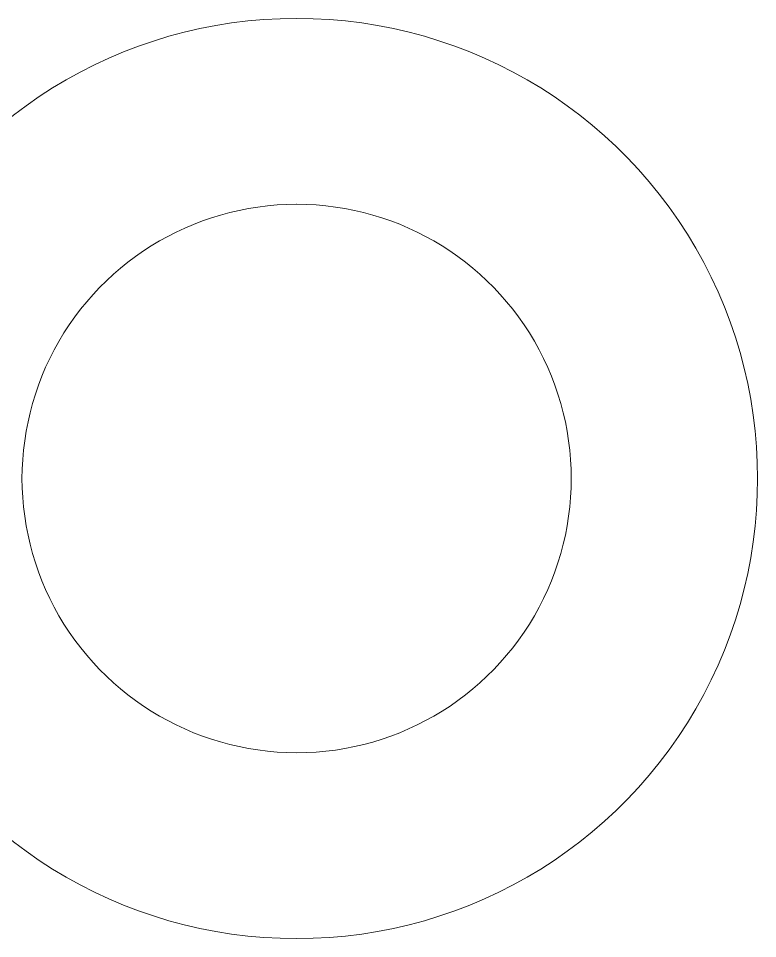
# Model space of a CAD drawing. Header units: centimetres. Extents: x -13.5 to 15.6, y -22.7 to 22.7.
# Drawn here: x -2.173 to -1.113, y -18.753 to -17.433 of the extents above; entities that cross this region are included whole.
import ezdxf

# ---------------------------------------------------------------- set-up
doc = ezdxf.new("R2010")
doc.units = ezdxf.units.CM
doc.header["$MEASUREMENT"] = 0
doc.layers.add('layer 1', color=7, linetype='Continuous')

msp = doc.modelspace()

# ---------------------------------------------------------------- linework, layer by layer
at = {"layer": 'layer 1', "color": 1, "lineweight": 9}
for points in [[(-1.20177, -18.42356), (-1.20177, -18.42356), (-1.19034, -18.40295), (-1.19034, -18.40295), (-1.19034, -18.40295), (-1.19034, -18.40295), (-1.17971, -18.38206), (-1.17971, -18.38206), (-1.17971, -18.38206), (-1.17971, -18.38206), (-1.16988, -18.3609), (-1.16988, -18.3609), (-1.16988, -18.3609), (-1.16988, -18.3609), (-1.16082, -18.33948), (-1.16082, -18.33948), (-1.16082, -18.33948), (-1.16082, -18.33948), (-1.15255, -18.31784), (-1.15255, -18.31784), (-1.15255, -18.31784), (-1.15255, -18.31784), (-1.14507, -18.29598), (-1.14507, -18.29598), (-1.14507, -18.29598), (-1.14507, -18.29598), (-1.13838, -18.27393), (-1.13838, -18.27393), (-1.13838, -18.27393), (-1.13838, -18.27393), (-1.13247, -18.25171), (-1.13247, -18.25171), (-1.13247, -18.25171), (-1.13247, -18.25171), (-1.12736, -18.22935), (-1.12736, -18.22935), (-1.12736, -18.22935), (-1.12736, -18.22935), (-1.12302, -18.20685), (-1.12302, -18.20685), (-1.12302, -18.20685), (-1.12302, -18.20685), (-1.11948, -18.18426), (-1.11948, -18.18426), (-1.11948, -18.18426), (-1.11948, -18.18426), (-1.11671, -18.16157), (-1.11671, -18.16157), (-1.11671, -18.16157), (-1.11671, -18.16157), (-1.11474, -18.13883), (-1.11474, -18.13883), (-1.11474, -18.13883), (-1.11474, -18.13883), (-1.11354, -18.11604), (-1.11354, -18.11604), (-1.11354, -18.11604), (-1.11354, -18.11604), (-1.11315, -18.09323), (-1.11315, -18.09323), (-1.11315, -18.09323), (-1.11315, -18.09323), (-1.11354, -18.07042), (-1.11354, -18.07042), (-1.11354, -18.07042), (-1.11354, -18.07042), (-1.11474, -18.04763), (-1.11474, -18.04763), (-1.11474, -18.04763), (-1.11474, -18.04763), (-1.11671, -18.02489), (-1.11671, -18.02489), (-1.11671, -18.02489), (-1.11671, -18.02489), (-1.11948, -18.00221), (-1.11948, -18.00221), (-1.11948, -18.00221), (-1.11948, -18.00221), (-1.12302, -17.97961), (-1.12302, -17.97961), (-1.12302, -17.97961), (-1.12302, -17.97961), (-1.12736, -17.95712), (-1.12736, -17.95712), (-1.12736, -17.95712), (-1.12736, -17.95712), (-1.13247, -17.93475), (-1.13247, -17.93475), (-1.13247, -17.93475), (-1.13247, -17.93475), (-1.13838, -17.91254), (-1.13838, -17.91254), (-1.13838, -17.91254), (-1.13838, -17.91254), (-1.14507, -17.89049), (-1.14507, -17.89049), (-1.14507, -17.89049), (-1.14507, -17.89049), (-1.15255, -17.86863), (-1.15255, -17.86863), (-1.15255, -17.86863), (-1.15255, -17.86863), (-1.16082, -17.84698), (-1.16082, -17.84698), (-1.16082, -17.84698), (-1.16082, -17.84698), (-1.16988, -17.82557), (-1.16988, -17.82557), (-1.16988, -17.82557), (-1.16988, -17.82557), (-1.17971, -17.8044), (-1.17971, -17.8044), (-1.17971, -17.8044), (-1.17971, -17.8044), (-1.19034, -17.78351), (-1.19034, -17.78351), (-1.19034, -17.78351), (-1.19034, -17.78351), (-1.20176, -17.76293), (-1.20176, -17.76293), (-1.20176, -17.76293), (-1.20176, -17.76293), (-1.2139, -17.74276), (-1.2139, -17.74276), (-1.2139, -17.74276), (-1.2139, -17.74276), (-1.22669, -17.72312), (-1.22669, -17.72312), (-1.22669, -17.72312), (-1.22669, -17.72312), (-1.24012, -17.70403), (-1.24012, -17.70403), (-1.24012, -17.70403), (-1.24012, -17.70403), (-1.25415, -17.68549), (-1.25415, -17.68549), (-1.25415, -17.68549), (-1.25415, -17.68549), (-1.26878, -17.66752), (-1.26878, -17.66752), (-1.26878, -17.66752), (-1.26878, -17.66752), (-1.28399, -17.65013), (-1.28399, -17.65013), (-1.28399, -17.65013), (-1.28399, -17.65013), (-1.29975, -17.63332), (-1.29975, -17.63332), (-1.29975, -17.63332), (-1.29975, -17.63332), (-1.31606, -17.61712), (-1.31606, -17.61712), (-1.31606, -17.61712), (-1.31606, -17.61712), (-1.33288, -17.60152), (-1.33288, -17.60152), (-1.33288, -17.60152), (-1.33288, -17.60152), (-1.35021, -17.58654), (-1.35021, -17.58654), (-1.35021, -17.58654), (-1.35021, -17.58654), (-1.36803, -17.57219), (-1.36803, -17.57219), (-1.36803, -17.57219), (-1.36803, -17.57219), (-1.38631, -17.55848), (-1.38631, -17.55848), (-1.38631, -17.55848), (-1.38631, -17.55848), (-1.40503, -17.54543), (-1.40503, -17.54543), (-1.40503, -17.54543), (-1.40503, -17.54543), (-1.42419, -17.53303), (-1.42419, -17.53303), (-1.42419, -17.53303), (-1.42419, -17.53303), (-1.44376, -17.5213), (-1.44376, -17.5213), (-1.44376, -17.5213), (-1.44376, -17.5213), (-1.46372, -17.51026), (-1.46372, -17.51026), (-1.46372, -17.51026), (-1.46372, -17.51026), (-1.48406, -17.49991), (-1.48406, -17.49991), (-1.48406, -17.49991), (-1.48406, -17.49991), (-1.50475, -17.49026), (-1.50475, -17.49026), (-1.50475, -17.49026), (-1.50475, -17.49026), (-1.52578, -17.48133), (-1.52578, -17.48133), (-1.52578, -17.48133), (-1.52578, -17.48133), (-1.54713, -17.47312), (-1.54713, -17.47312), (-1.54713, -17.47312), (-1.54713, -17.47312), (-1.56878, -17.46565), (-1.56878, -17.46565), (-1.56878, -17.46565), (-1.56878, -17.46565), (-1.59072, -17.45893), (-1.59072, -17.45893), (-1.59072, -17.45893), (-1.59072, -17.45893), (-1.61292, -17.45295), (-1.61292, -17.45295), (-1.61292, -17.45295), (-1.61292, -17.45295), (-1.63537, -17.44775), (-1.63537, -17.44775), (-1.63537, -17.44775), (-1.63537, -17.44775), (-1.65804, -17.44332), (-1.65804, -17.44332), (-1.65804, -17.44332), (-1.65804, -17.44332), (-1.68093, -17.43968), (-1.68093, -17.43968), (-1.68093, -17.43968), (-1.68093, -17.43968), (-1.704, -17.43684), (-1.704, -17.43684), (-1.704, -17.43684), (-1.704, -17.43684), (-1.72725, -17.43481), (-1.72725, -17.43481), (-1.72725, -17.43481), (-1.72725, -17.43481), (-1.75066, -17.4336), (-1.75066, -17.4336), (-1.75066, -17.4336), (-1.75066, -17.4336), (-1.7742, -17.43322), (-1.7742, -17.43322), (-1.7742, -17.43322), (-1.7742, -17.43322), (-1.79774, -17.4336), (-1.79774, -17.4336), (-1.79774, -17.4336), (-1.79774, -17.4336), (-1.82115, -17.43482), (-1.82115, -17.43482), (-1.82115, -17.43482), (-1.82115, -17.43482), (-1.8444, -17.43685), (-1.8444, -17.43685), (-1.8444, -17.43685), (-1.8444, -17.43685), (-1.86747, -17.43969), (-1.86747, -17.43969), (-1.86747, -17.43969), (-1.86747, -17.43969), (-1.89036, -17.44333), (-1.89036, -17.44333), (-1.89036, -17.44333), (-1.89036, -17.44333), (-1.91304, -17.44775), (-1.91304, -17.44775), (-1.91304, -17.44775), (-1.91304, -17.44775), (-1.93548, -17.45296), (-1.93548, -17.45296), (-1.93548, -17.45296), (-1.93548, -17.45296), (-1.95768, -17.45893), (-1.95768, -17.45893), (-1.95768, -17.45893), (-1.95768, -17.45893), (-1.97962, -17.46566), (-1.97962, -17.46566), (-1.97962, -17.46566), (-1.97962, -17.46566), (-2.00127, -17.47313), (-2.00127, -17.47313), (-2.00127, -17.47313), (-2.00127, -17.47313), (-2.02262, -17.48134), (-2.02262, -17.48134), (-2.02262, -17.48134), (-2.02262, -17.48134), (-2.04365, -17.49027), (-2.04365, -17.49027), (-2.04365, -17.49027), (-2.04365, -17.49027), (-2.06434, -17.49991), (-2.06434, -17.49991), (-2.06434, -17.49991), (-2.06434, -17.49991), (-2.08468, -17.51026), (-2.08468, -17.51026), (-2.08468, -17.51026), (-2.08468, -17.51026), (-2.10464, -17.5213), (-2.10464, -17.5213), (-2.10464, -17.5213), (-2.10464, -17.5213), (-2.12421, -17.53303), (-2.12421, -17.53303), (-2.12421, -17.53303), (-2.12421, -17.53303), (-2.14336, -17.54543), (-2.14336, -17.54543), (-2.14336, -17.54543), (-2.14336, -17.54543), (-2.16209, -17.55849), (-2.16209, -17.55849), (-2.16209, -17.55849), (-2.16209, -17.55849), (-2.18037, -17.5722), (-2.18037, -17.5722), (-2.18037, -17.5722), (-2.18037, -17.5722), (-2.19819, -17.58655), (-2.19819, -17.58655), (-2.19819, -17.58655), (-2.19819, -17.58655), (-2.21551, -17.60153), (-2.21551, -17.60153), (-2.21551, -17.60153), (-2.21551, -17.60153), (-2.23233, -17.61713), (-2.23233, -17.61713), (-2.23233, -17.61713), (-2.23233, -17.61713), (-2.24864, -17.63333), (-2.24864, -17.63333), (-2.24864, -17.63333), (-2.24864, -17.63333), (-2.26441, -17.65014), (-2.26441, -17.65014), (-2.26441, -17.65014), (-2.26441, -17.65014), (-2.27961, -17.66753), (-2.27961, -17.66753), (-2.27961, -17.66753), (-2.27961, -17.66753), (-2.29425, -17.6855), (-2.29425, -17.6855), (-2.29425, -17.6855), (-2.29425, -17.6855), (-2.30828, -17.70404), (-2.30828, -17.70404), (-2.30828, -17.70404), (-2.30828, -17.70404), (-2.32171, -17.72313), (-2.32171, -17.72313), (-2.32171, -17.72313), (-2.32171, -17.72313), (-2.33451, -17.74277), (-2.33451, -17.74277), (-2.33451, -17.74277), (-2.33451, -17.74277), (-2.34666, -17.76295), (-2.34666, -17.76295), (-2.34666, -17.76295), (-2.34666, -17.76295), (-2.35806, -17.78353), (-2.35806, -17.78353), (-2.35806, -17.78353), (-2.35806, -17.78353), (-2.36869, -17.80442), (-2.36869, -17.80442), (-2.36869, -17.80442), (-2.36869, -17.80442), (-2.37853, -17.82558), (-2.37853, -17.82558), (-2.37853, -17.82558), (-2.37853, -17.82558), (-2.38759, -17.84699), (-2.38759, -17.84699), (-2.38759, -17.84699), (-2.38759, -17.84699), (-2.39585, -17.86864), (-2.39585, -17.86864), (-2.39585, -17.86864), (-2.39585, -17.86864), (-2.40333, -17.8905), (-2.40333, -17.8905), (-2.40333, -17.8905), (-2.40333, -17.8905), (-2.41003, -17.91255), (-2.41003, -17.91255), (-2.41003, -17.91255), (-2.41003, -17.91255), (-2.41593, -17.93477), (-2.41593, -17.93477), (-2.41593, -17.93477), (-2.41593, -17.93477), (-2.42105, -17.95713), (-2.42105, -17.95713), (-2.42105, -17.95713), (-2.42105, -17.95713), (-2.42538, -17.97962), (-2.42538, -17.97962), (-2.42538, -17.97962), (-2.42538, -17.97962), (-2.42893, -18.00222), (-2.42893, -18.00222), (-2.42893, -18.00222), (-2.42893, -18.00222), (-2.43168, -18.0249), (-2.43168, -18.0249), (-2.43168, -18.0249), (-2.43168, -18.0249), (-2.43366, -18.04765), (-2.43366, -18.04765), (-2.43366, -18.04765), (-2.43366, -18.04765), (-2.43487, -18.07044), (-2.43487, -18.07044), (-2.43487, -18.07044), (-2.43487, -18.07044), (-2.43527, -18.09325), (-2.43527, -18.09325), (-2.43527, -18.09325), (-2.43527, -18.09325), (-2.43487, -18.11606), (-2.43487, -18.11606), (-2.43487, -18.11606), (-2.43487, -18.11606), (-2.43366, -18.13884), (-2.43366, -18.13884), (-2.43366, -18.13884), (-2.43366, -18.13884), (-2.43168, -18.16159), (-2.43168, -18.16159), (-2.43168, -18.16159), (-2.43168, -18.16159), (-2.42893, -18.18427), (-2.42893, -18.18427), (-2.42893, -18.18427), (-2.42893, -18.18427), (-2.42538, -18.20687), (-2.42538, -18.20687), (-2.42538, -18.20687), (-2.42538, -18.20687), (-2.42105, -18.22936), (-2.42105, -18.22936), (-2.42105, -18.22936), (-2.42105, -18.22936), (-2.41593, -18.25173), (-2.41593, -18.25173), (-2.41593, -18.25173), (-2.41593, -18.25173), (-2.41003, -18.27394), (-2.41003, -18.27394), (-2.41003, -18.27394), (-2.41003, -18.27394), (-2.40333, -18.29599), (-2.40333, -18.29599), (-2.40333, -18.29599), (-2.40333, -18.29599), (-2.39585, -18.31785), (-2.39585, -18.31785), (-2.39585, -18.31785), (-2.39585, -18.31785), (-2.38759, -18.3395), (-2.38759, -18.3395), (-2.38759, -18.3395), (-2.38759, -18.3395), (-2.37853, -18.36091), (-2.37853, -18.36091), (-2.37853, -18.36091), (-2.37853, -18.36091), (-2.36869, -18.38208), (-2.36869, -18.38208), (-2.36869, -18.38208), (-2.36869, -18.38208), (-2.35806, -18.40296), (-2.35806, -18.40296), (-2.35806, -18.40296), (-2.35806, -18.40296), (-2.34665, -18.42355), (-2.34665, -18.42355), (-2.34665, -18.42355), (-2.34665, -18.42355), (-2.3345, -18.44372), (-2.3345, -18.44372), (-2.3345, -18.44372), (-2.3345, -18.44372), (-2.3217, -18.46336), (-2.3217, -18.46336), (-2.3217, -18.46336), (-2.3217, -18.46336), (-2.30828, -18.48245), (-2.30828, -18.48245), (-2.30828, -18.48245), (-2.30828, -18.48245), (-2.29424, -18.50099), (-2.29424, -18.50099), (-2.29424, -18.50099), (-2.29424, -18.50099), (-2.27961, -18.51896), (-2.27961, -18.51896), (-2.27961, -18.51896), (-2.27961, -18.51896), (-2.2644, -18.53635), (-2.2644, -18.53635), (-2.2644, -18.53635), (-2.2644, -18.53635), (-2.24864, -18.55315), (-2.24864, -18.55315), (-2.24864, -18.55315), (-2.24864, -18.55315), (-2.23233, -18.56936), (-2.23233, -18.56936), (-2.23233, -18.56936), (-2.23233, -18.56936), (-2.21551, -18.58496), (-2.21551, -18.58496), (-2.21551, -18.58496), (-2.21551, -18.58496), (-2.19818, -18.59994), (-2.19818, -18.59994), (-2.19818, -18.59994), (-2.19818, -18.59994), (-2.18036, -18.61429), (-2.18036, -18.61429), (-2.18036, -18.61429), (-2.18036, -18.61429), (-2.16208, -18.628), (-2.16208, -18.628), (-2.16208, -18.628), (-2.16208, -18.628), (-2.14336, -18.64106), (-2.14336, -18.64106), (-2.14336, -18.64106), (-2.14336, -18.64106), (-2.1242, -18.65345), (-2.1242, -18.65345), (-2.1242, -18.65345), (-2.1242, -18.65345), (-2.10463, -18.66518), (-2.10463, -18.66518), (-2.10463, -18.66518), (-2.10463, -18.66518), (-2.08467, -18.67623), (-2.08467, -18.67623), (-2.08467, -18.67623), (-2.08467, -18.67623), (-2.06433, -18.68658), (-2.06433, -18.68658), (-2.06433, -18.68658), (-2.06433, -18.68658), (-2.04364, -18.69622), (-2.04364, -18.69622), (-2.04364, -18.69622), (-2.04364, -18.69622), (-2.02261, -18.70515), (-2.02261, -18.70515), (-2.02261, -18.70515), (-2.02261, -18.70515), (-2.00126, -18.71336), (-2.00126, -18.71336), (-2.00126, -18.71336), (-2.00126, -18.71336), (-1.97961, -18.72083), (-1.97961, -18.72083), (-1.97961, -18.72083), (-1.97961, -18.72083), (-1.95767, -18.72756), (-1.95767, -18.72756), (-1.95767, -18.72756), (-1.95767, -18.72756), (-1.93547, -18.73353), (-1.93547, -18.73353), (-1.93547, -18.73353), (-1.93547, -18.73353), (-1.91303, -18.73873), (-1.91303, -18.73873), (-1.91303, -18.73873), (-1.91303, -18.73873), (-1.89035, -18.74316), (-1.89035, -18.74316), (-1.89035, -18.74316), (-1.89035, -18.74316), (-1.86746, -18.7468), (-1.86746, -18.7468), (-1.86746, -18.7468), (-1.86746, -18.7468), (-1.84439, -18.74964), (-1.84439, -18.74964), (-1.84439, -18.74964), (-1.84439, -18.74964), (-1.82114, -18.75167), (-1.82114, -18.75167), (-1.82114, -18.75167), (-1.82114, -18.75167), (-1.79773, -18.75288), (-1.79773, -18.75288), (-1.79773, -18.75288), (-1.79773, -18.75288), (-1.7742, -18.75326), (-1.7742, -18.75326), (-1.7742, -18.75326), (-1.7742, -18.75326), (-1.75066, -18.75287), (-1.75066, -18.75287), (-1.75066, -18.75287), (-1.75066, -18.75287), (-1.72725, -18.75166), (-1.72725, -18.75166), (-1.72725, -18.75166), (-1.72725, -18.75166), (-1.704, -18.74963), (-1.704, -18.74963), (-1.704, -18.74963), (-1.704, -18.74963), (-1.68093, -18.74679), (-1.68093, -18.74679), (-1.68093, -18.74679), (-1.68093, -18.74679), (-1.65804, -18.74315), (-1.65804, -18.74315), (-1.65804, -18.74315), (-1.65804, -18.74315), (-1.63537, -18.73873), (-1.63537, -18.73873), (-1.63537, -18.73873), (-1.63537, -18.73873), (-1.61292, -18.73352), (-1.61292, -18.73352), (-1.61292, -18.73352), (-1.61292, -18.73352), (-1.59072, -18.72755), (-1.59072, -18.72755), (-1.59072, -18.72755), (-1.59072, -18.72755), (-1.56878, -18.72082), (-1.56878, -18.72082), (-1.56878, -18.72082), (-1.56878, -18.72082), (-1.54713, -18.71335), (-1.54713, -18.71335), (-1.54713, -18.71335), (-1.54713, -18.71335), (-1.52578, -18.70514), (-1.52578, -18.70514), (-1.52578, -18.70514), (-1.52578, -18.70514), (-1.50475, -18.69621), (-1.50475, -18.69621), (-1.50475, -18.69621), (-1.50475, -18.69621), (-1.48406, -18.68657), (-1.48406, -18.68657), (-1.48406, -18.68657), (-1.48406, -18.68657), (-1.46372, -18.67622), (-1.46372, -18.67622), (-1.46372, -18.67622), (-1.46372, -18.67622), (-1.44376, -18.66517), (-1.44376, -18.66517), (-1.44376, -18.66517), (-1.44376, -18.66517), (-1.42419, -18.65345), (-1.42419, -18.65345), (-1.42419, -18.65345), (-1.42419, -18.65345), (-1.40503, -18.64105), (-1.40503, -18.64105), (-1.40503, -18.64105), (-1.40503, -18.64105), (-1.38631, -18.62799), (-1.38631, -18.62799), (-1.38631, -18.62799), (-1.38631, -18.62799), (-1.36803, -18.61428), (-1.36803, -18.61428), (-1.36803, -18.61428), (-1.36803, -18.61428), (-1.35021, -18.59993), (-1.35021, -18.59993), (-1.35021, -18.59993), (-1.35021, -18.59993), (-1.33288, -18.58495), (-1.33288, -18.58495), (-1.33288, -18.58495), (-1.33288, -18.58495), (-1.31606, -18.56935), (-1.31606, -18.56935), (-1.31606, -18.56935), (-1.31606, -18.56935), (-1.29975, -18.55314), (-1.29975, -18.55314), (-1.29975, -18.55314), (-1.29975, -18.55314), (-1.28399, -18.53633), (-1.28399, -18.53633), (-1.28399, -18.53633), (-1.28399, -18.53633), (-1.26878, -18.51894), (-1.26878, -18.51894), (-1.26878, -18.51894), (-1.26878, -18.51894), (-1.25415, -18.50097), (-1.25415, -18.50097), (-1.25415, -18.50097), (-1.25415, -18.50097), (-1.24011, -18.48244), (-1.24011, -18.48244), (-1.24011, -18.48244), (-1.24011, -18.48244), (-1.22669, -18.46334), (-1.22669, -18.46334), (-1.22669, -18.46334), (-1.22669, -18.46334), (-1.21389, -18.4437), (-1.21389, -18.4437), (-1.21389, -18.4437), (-1.21389, -18.4437), (-1.20177, -18.42356), (-1.20177, -18.42356)], [(-1.7742, -17.69989), (-1.7742, -17.69989), (-1.78823, -17.70015), (-1.78823, -17.70015), (-1.78823, -17.70015), (-1.78823, -17.70015), (-1.80217, -17.70088), (-1.80217, -17.70088), (-1.80217, -17.70088), (-1.80217, -17.70088), (-1.81602, -17.7021), (-1.81602, -17.7021), (-1.81602, -17.7021), (-1.81602, -17.7021), (-1.82977, -17.7038), (-1.82977, -17.7038), (-1.82977, -17.7038), (-1.82977, -17.7038), (-1.8434, -17.70597), (-1.8434, -17.70597), (-1.8434, -17.70597), (-1.8434, -17.70597), (-1.85691, -17.70861), (-1.85691, -17.70861), (-1.85691, -17.70861), (-1.85691, -17.70861), (-1.87028, -17.71172), (-1.87028, -17.71172), (-1.87028, -17.71172), (-1.87028, -17.71172), (-1.88351, -17.71528), (-1.88351, -17.71528), (-1.88351, -17.71528), (-1.88351, -17.71528), (-1.89658, -17.7193), (-1.89658, -17.7193), (-1.89658, -17.7193), (-1.89658, -17.7193), (-1.90947, -17.72375), (-1.90947, -17.72375), (-1.90947, -17.72375), (-1.90947, -17.72375), (-1.92219, -17.72865), (-1.92219, -17.72865), (-1.92219, -17.72865), (-1.92219, -17.72865), (-1.93473, -17.73397), (-1.93473, -17.73397), (-1.93473, -17.73397), (-1.93473, -17.73397), (-1.94705, -17.73972), (-1.94705, -17.73972), (-1.94705, -17.73972), (-1.94705, -17.73972), (-1.95915, -17.74589), (-1.95915, -17.74589), (-1.95915, -17.74589), (-1.95915, -17.74589), (-1.97105, -17.75247), (-1.97105, -17.75247), (-1.97105, -17.75247), (-1.97105, -17.75247), (-1.9827, -17.75946), (-1.9827, -17.75946), (-1.9827, -17.75946), (-1.9827, -17.75946), (-1.99412, -17.76685), (-1.99412, -17.76685), (-1.99412, -17.76685), (-1.99412, -17.76685), (-2.00528, -17.77464), (-2.00528, -17.77464), (-2.00528, -17.77464), (-2.00528, -17.77464), (-2.01617, -17.78281), (-2.01617, -17.78281), (-2.01617, -17.78281), (-2.01617, -17.78281), (-2.02678, -17.79136), (-2.02678, -17.79136), (-2.02678, -17.79136), (-2.02678, -17.79136), (-2.03711, -17.80029), (-2.03711, -17.80029), (-2.03711, -17.80029), (-2.03711, -17.80029), (-2.04713, -17.80958), (-2.04713, -17.80958), (-2.04713, -17.80958), (-2.04713, -17.80958), (-2.05684, -17.81924), (-2.05684, -17.81924), (-2.05684, -17.81924), (-2.05684, -17.81924), (-2.06622, -17.82926), (-2.06622, -17.82926), (-2.06622, -17.82926), (-2.06622, -17.82926), (-2.07528, -17.83962), (-2.07528, -17.83962), (-2.07528, -17.83962), (-2.07528, -17.83962), (-2.084, -17.85033), (-2.084, -17.85033), (-2.084, -17.85033), (-2.084, -17.85033), (-2.09236, -17.86137), (-2.09236, -17.86137), (-2.09236, -17.86137), (-2.09236, -17.86137), (-2.10035, -17.87275), (-2.10035, -17.87275), (-2.10035, -17.87275), (-2.10035, -17.87275), (-2.10798, -17.88445), (-2.10798, -17.88445), (-2.10798, -17.88445), (-2.10798, -17.88445), (-2.11528, -17.89659), (-2.11528, -17.89659), (-2.11528, -17.89659), (-2.11528, -17.89659), (-2.122, -17.90871), (-2.122, -17.90871), (-2.122, -17.90871), (-2.122, -17.90871), (-2.12834, -17.92116), (-2.12834, -17.92116), (-2.12834, -17.92116), (-2.12834, -17.92116), (-2.1342, -17.93376), (-2.1342, -17.93376), (-2.1342, -17.93376), (-2.1342, -17.93376), (-2.13961, -17.94652), (-2.13961, -17.94652), (-2.13961, -17.94652), (-2.13961, -17.94652), (-2.14452, -17.95942), (-2.14452, -17.95942), (-2.14452, -17.95942), (-2.14452, -17.95942), (-2.14898, -17.97244), (-2.14898, -17.97244), (-2.14898, -17.97244), (-2.14898, -17.97244), (-2.15296, -17.98558), (-2.15296, -17.98558), (-2.15296, -17.98558), (-2.15296, -17.98558), (-2.15648, -17.99882), (-2.15648, -17.99882), (-2.15648, -17.99882), (-2.15648, -17.99882), (-2.15952, -18.01214), (-2.15952, -18.01214), (-2.15952, -18.01214), (-2.15952, -18.01214), (-2.16212, -18.02554), (-2.16212, -18.02554), (-2.16212, -18.02554), (-2.16212, -18.02554), (-2.16425, -18.03901), (-2.16425, -18.03901), (-2.16425, -18.03901), (-2.16425, -18.03901), (-2.1659, -18.05252), (-2.1659, -18.05252), (-2.1659, -18.05252), (-2.1659, -18.05252), (-2.16711, -18.06607), (-2.16711, -18.06607), (-2.16711, -18.06607), (-2.16711, -18.06607), (-2.16777, -18.07965), (-2.16777, -18.07965), (-2.16777, -18.07965), (-2.16777, -18.07965), (-2.16814, -18.09324), (-2.16814, -18.09324), (-2.16814, -18.09324), (-2.16814, -18.09324), (-2.16777, -18.10682), (-2.16777, -18.10682), (-2.16777, -18.10682), (-2.16777, -18.10682), (-2.16711, -18.1204), (-2.16711, -18.1204), (-2.16711, -18.1204), (-2.16711, -18.1204), (-2.1659, -18.13395), (-2.1659, -18.13395), (-2.1659, -18.13395), (-2.1659, -18.13395), (-2.16425, -18.14746), (-2.16425, -18.14746), (-2.16425, -18.14746), (-2.16425, -18.14746), (-2.16212, -18.16093), (-2.16212, -18.16093), (-2.16212, -18.16093), (-2.16212, -18.16093), (-2.15952, -18.17433), (-2.15952, -18.17433), (-2.15952, -18.17433), (-2.15952, -18.17433), (-2.15648, -18.18766), (-2.15648, -18.18766), (-2.15648, -18.18766), (-2.15648, -18.18766), (-2.15296, -18.20089), (-2.15296, -18.20089), (-2.15296, -18.20089), (-2.15296, -18.20089), (-2.14898, -18.21403), (-2.14898, -18.21403), (-2.14898, -18.21403), (-2.14898, -18.21403), (-2.14452, -18.22705), (-2.14452, -18.22705), (-2.14452, -18.22705), (-2.14452, -18.22705), (-2.13961, -18.23995), (-2.13961, -18.23995), (-2.13961, -18.23995), (-2.13961, -18.23995), (-2.1342, -18.25271), (-2.1342, -18.25271), (-2.1342, -18.25271), (-2.1342, -18.25271), (-2.12834, -18.26532), (-2.12834, -18.26532), (-2.12834, -18.26532), (-2.12834, -18.26532), (-2.122, -18.27776), (-2.122, -18.27776), (-2.122, -18.27776), (-2.122, -18.27776), (-2.1152, -18.29003), (-2.1152, -18.29003), (-2.1152, -18.29003), (-2.1152, -18.29003), (-2.10797, -18.30205), (-2.10797, -18.30205), (-2.10797, -18.30205), (-2.10797, -18.30205), (-2.10035, -18.31376), (-2.10035, -18.31376), (-2.10035, -18.31376), (-2.10035, -18.31376), (-2.09235, -18.32513), (-2.09235, -18.32513), (-2.09235, -18.32513), (-2.09235, -18.32513), (-2.08399, -18.33618), (-2.08399, -18.33618), (-2.08399, -18.33618), (-2.08399, -18.33618), (-2.07527, -18.34689), (-2.07527, -18.34689), (-2.07527, -18.34689), (-2.07527, -18.34689), (-2.06621, -18.35725), (-2.06621, -18.35725), (-2.06621, -18.35725), (-2.06621, -18.35725), (-2.05683, -18.36726), (-2.05683, -18.36726), (-2.05683, -18.36726), (-2.05683, -18.36726), (-2.04712, -18.37692), (-2.04712, -18.37692), (-2.04712, -18.37692), (-2.04712, -18.37692), (-2.03709, -18.38622), (-2.03709, -18.38622), (-2.03709, -18.38622), (-2.03709, -18.38622), (-2.02677, -18.39514), (-2.02677, -18.39514), (-2.02677, -18.39514), (-2.02677, -18.39514), (-2.01616, -18.4037), (-2.01616, -18.4037), (-2.01616, -18.4037), (-2.01616, -18.4037), (-2.00526, -18.41187), (-2.00526, -18.41187), (-2.00526, -18.41187), (-2.00526, -18.41187), (-1.9941, -18.41965), (-1.9941, -18.41965), (-1.9941, -18.41965), (-1.9941, -18.41965), (-1.98269, -18.42704), (-1.98269, -18.42704), (-1.98269, -18.42704), (-1.98269, -18.42704), (-1.97104, -18.43403), (-1.97104, -18.43403), (-1.97104, -18.43403), (-1.97104, -18.43403), (-1.95914, -18.44061), (-1.95914, -18.44061), (-1.95914, -18.44061), (-1.95914, -18.44061), (-1.94703, -18.44678), (-1.94703, -18.44678), (-1.94703, -18.44678), (-1.94703, -18.44678), (-1.93471, -18.45253), (-1.93471, -18.45253), (-1.93471, -18.45253), (-1.93471, -18.45253), (-1.92218, -18.45785), (-1.92218, -18.45785), (-1.92218, -18.45785), (-1.92218, -18.45785), (-1.90946, -18.46275), (-1.90946, -18.46275), (-1.90946, -18.46275), (-1.90946, -18.46275), (-1.89656, -18.46721), (-1.89656, -18.46721), (-1.89656, -18.46721), (-1.89656, -18.46721), (-1.88349, -18.47122), (-1.88349, -18.47122), (-1.88349, -18.47122), (-1.88349, -18.47122), (-1.87027, -18.47478), (-1.87027, -18.47478), (-1.87027, -18.47478), (-1.87027, -18.47478), (-1.85689, -18.47789), (-1.85689, -18.47789), (-1.85689, -18.47789), (-1.85689, -18.47789), (-1.84338, -18.48053), (-1.84338, -18.48053), (-1.84338, -18.48053), (-1.84338, -18.48053), (-1.82975, -18.48271), (-1.82975, -18.48271), (-1.82975, -18.48271), (-1.82975, -18.48271), (-1.816, -18.48441), (-1.816, -18.48441), (-1.816, -18.48441), (-1.816, -18.48441), (-1.80215, -18.48562), (-1.80215, -18.48562), (-1.80215, -18.48562), (-1.80215, -18.48562), (-1.78821, -18.48635), (-1.78821, -18.48635), (-1.78821, -18.48635), (-1.78821, -18.48635), (-1.77419, -18.48659), (-1.77419, -18.48659), (-1.77419, -18.48659), (-1.77419, -18.48659), (-1.76017, -18.48637), (-1.76017, -18.48637), (-1.76017, -18.48637), (-1.76017, -18.48637), (-1.74623, -18.48563), (-1.74623, -18.48563), (-1.74623, -18.48563), (-1.74623, -18.48563), (-1.73237, -18.48442), (-1.73237, -18.48442), (-1.73237, -18.48442), (-1.73237, -18.48442), (-1.71863, -18.48272), (-1.71863, -18.48272), (-1.71863, -18.48272), (-1.71863, -18.48272), (-1.70499, -18.48055), (-1.70499, -18.48055), (-1.70499, -18.48055), (-1.70499, -18.48055), (-1.69149, -18.47791), (-1.69149, -18.47791), (-1.69149, -18.47791), (-1.69149, -18.47791), (-1.67811, -18.4748), (-1.67811, -18.4748), (-1.67811, -18.4748), (-1.67811, -18.4748), (-1.66489, -18.47124), (-1.66489, -18.47124), (-1.66489, -18.47124), (-1.66489, -18.47124), (-1.65182, -18.46722), (-1.65182, -18.46722), (-1.65182, -18.46722), (-1.65182, -18.46722), (-1.63892, -18.46277), (-1.63892, -18.46277), (-1.63892, -18.46277), (-1.63892, -18.46277), (-1.6262, -18.45787), (-1.6262, -18.45787), (-1.6262, -18.45787), (-1.6262, -18.45787), (-1.61367, -18.45255), (-1.61367, -18.45255), (-1.61367, -18.45255), (-1.61367, -18.45255), (-1.60135, -18.4468), (-1.60135, -18.4468), (-1.60135, -18.4468), (-1.60135, -18.4468), (-1.58924, -18.44063), (-1.58924, -18.44063), (-1.58924, -18.44063), (-1.58924, -18.44063), (-1.57735, -18.43404), (-1.57735, -18.43404), (-1.57735, -18.43404), (-1.57735, -18.43404), (-1.5657, -18.42706), (-1.5657, -18.42706), (-1.5657, -18.42706), (-1.5657, -18.42706), (-1.55428, -18.41967), (-1.55428, -18.41967), (-1.55428, -18.41967), (-1.55428, -18.41967), (-1.54312, -18.41188), (-1.54312, -18.41188), (-1.54312, -18.41188), (-1.54312, -18.41188), (-1.53223, -18.40371), (-1.53223, -18.40371), (-1.53223, -18.40371), (-1.53223, -18.40371), (-1.52161, -18.39516), (-1.52161, -18.39516), (-1.52161, -18.39516), (-1.52161, -18.39516), (-1.51129, -18.38623), (-1.51129, -18.38623), (-1.51129, -18.38623), (-1.51129, -18.38623), (-1.50127, -18.37694), (-1.50127, -18.37694), (-1.50127, -18.37694), (-1.50127, -18.37694), (-1.49156, -18.36728), (-1.49156, -18.36728), (-1.49156, -18.36728), (-1.49156, -18.36728), (-1.48217, -18.35726), (-1.48217, -18.35726), (-1.48217, -18.35726), (-1.48217, -18.35726), (-1.47311, -18.3469), (-1.47311, -18.3469), (-1.47311, -18.3469), (-1.47311, -18.3469), (-1.46439, -18.33619), (-1.46439, -18.33619), (-1.46439, -18.33619), (-1.46439, -18.33619), (-1.45603, -18.32515), (-1.45603, -18.32515), (-1.45603, -18.32515), (-1.45603, -18.32515), (-1.44804, -18.31377), (-1.44804, -18.31377), (-1.44804, -18.31377), (-1.44804, -18.31377), (-1.44042, -18.30207), (-1.44042, -18.30207), (-1.44042, -18.30207), (-1.44042, -18.30207), (-1.43319, -18.29004), (-1.43319, -18.29004), (-1.43319, -18.29004), (-1.43319, -18.29004), (-1.4264, -18.27777), (-1.4264, -18.27777), (-1.4264, -18.27777), (-1.4264, -18.27777), (-1.42006, -18.26532), (-1.42006, -18.26532), (-1.42006, -18.26532), (-1.42006, -18.26532), (-1.4142, -18.25271), (-1.4142, -18.25271), (-1.4142, -18.25271), (-1.4142, -18.25271), (-1.4088, -18.23995), (-1.4088, -18.23995), (-1.4088, -18.23995), (-1.4088, -18.23995), (-1.40388, -18.22706), (-1.40388, -18.22706), (-1.40388, -18.22706), (-1.40388, -18.22706), (-1.39942, -18.21403), (-1.39942, -18.21403), (-1.39942, -18.21403), (-1.39942, -18.21403), (-1.39544, -18.2009), (-1.39544, -18.2009), (-1.39544, -18.2009), (-1.39544, -18.2009), (-1.39192, -18.18766), (-1.39192, -18.18766), (-1.39192, -18.18766), (-1.39192, -18.18766), (-1.38887, -18.17433), (-1.38887, -18.17433), (-1.38887, -18.17433), (-1.38887, -18.17433), (-1.38628, -18.16093), (-1.38628, -18.16093), (-1.38628, -18.16093), (-1.38628, -18.16093), (-1.38418, -18.14747), (-1.38418, -18.14747), (-1.38418, -18.14747), (-1.38418, -18.14747), (-1.38253, -18.13396), (-1.38253, -18.13396), (-1.38253, -18.13396), (-1.38253, -18.13396), (-1.38134, -18.1204), (-1.38134, -18.1204), (-1.38134, -18.1204), (-1.38134, -18.1204), (-1.38066, -18.10683), (-1.38066, -18.10683), (-1.38066, -18.10683), (-1.38066, -18.10683), (-1.38041, -18.09324), (-1.38041, -18.09324), (-1.38041, -18.09324), (-1.38041, -18.09324), (-1.38066, -18.07965), (-1.38066, -18.07965), (-1.38066, -18.07965), (-1.38066, -18.07965), (-1.38134, -18.06608), (-1.38134, -18.06608), (-1.38134, -18.06608), (-1.38134, -18.06608), (-1.38253, -18.05253), (-1.38253, -18.05253), (-1.38253, -18.05253), (-1.38253, -18.05253), (-1.38418, -18.03901), (-1.38418, -18.03901), (-1.38418, -18.03901), (-1.38418, -18.03901), (-1.38628, -18.02555), (-1.38628, -18.02555), (-1.38628, -18.02555), (-1.38628, -18.02555), (-1.38887, -18.01215), (-1.38887, -18.01215), (-1.38887, -18.01215), (-1.38887, -18.01215), (-1.39192, -17.99882), (-1.39192, -17.99882), (-1.39192, -17.99882), (-1.39192, -17.99882), (-1.39544, -17.98558), (-1.39544, -17.98558), (-1.39544, -17.98558), (-1.39544, -17.98558), (-1.39942, -17.97245), (-1.39942, -17.97245), (-1.39942, -17.97245), (-1.39942, -17.97245), (-1.40388, -17.95943), (-1.40388, -17.95943), (-1.40388, -17.95943), (-1.40388, -17.95943), (-1.4088, -17.94653), (-1.4088, -17.94653), (-1.4088, -17.94653), (-1.4088, -17.94653), (-1.4142, -17.93377), (-1.4142, -17.93377), (-1.4142, -17.93377), (-1.4142, -17.93377), (-1.42006, -17.92116), (-1.42006, -17.92116), (-1.42006, -17.92116), (-1.42006, -17.92116), (-1.4264, -17.90871), (-1.4264, -17.90871), (-1.4264, -17.90871), (-1.4264, -17.90871), (-1.4332, -17.89644), (-1.4332, -17.89644), (-1.4332, -17.89644), (-1.4332, -17.89644), (-1.44044, -17.88442), (-1.44044, -17.88442), (-1.44044, -17.88442), (-1.44044, -17.88442), (-1.44805, -17.87272), (-1.44805, -17.87272), (-1.44805, -17.87272), (-1.44805, -17.87272), (-1.45605, -17.86135), (-1.45605, -17.86135), (-1.45605, -17.86135), (-1.45605, -17.86135), (-1.46441, -17.8503), (-1.46441, -17.8503), (-1.46441, -17.8503), (-1.46441, -17.8503), (-1.47313, -17.83959), (-1.47313, -17.83959), (-1.47313, -17.83959), (-1.47313, -17.83959), (-1.48218, -17.82923), (-1.48218, -17.82923), (-1.48218, -17.82923), (-1.48218, -17.82923), (-1.49157, -17.81921), (-1.49157, -17.81921), (-1.49157, -17.81921), (-1.49157, -17.81921), (-1.50128, -17.80956), (-1.50128, -17.80956), (-1.50128, -17.80956), (-1.50128, -17.80956), (-1.51131, -17.80026), (-1.51131, -17.80026), (-1.51131, -17.80026), (-1.51131, -17.80026), (-1.52163, -17.79133), (-1.52163, -17.79133), (-1.52163, -17.79133), (-1.52163, -17.79133), (-1.53224, -17.78278), (-1.53224, -17.78278), (-1.53224, -17.78278), (-1.53224, -17.78278), (-1.54313, -17.77461), (-1.54313, -17.77461), (-1.54313, -17.77461), (-1.54313, -17.77461), (-1.5543, -17.76682), (-1.5543, -17.76682), (-1.5543, -17.76682), (-1.5543, -17.76682), (-1.56571, -17.75944), (-1.56571, -17.75944), (-1.56571, -17.75944), (-1.56571, -17.75944), (-1.57737, -17.75245), (-1.57737, -17.75245), (-1.57737, -17.75245), (-1.57737, -17.75245), (-1.58926, -17.74587), (-1.58926, -17.74587), (-1.58926, -17.74587), (-1.58926, -17.74587), (-1.60137, -17.7397), (-1.60137, -17.7397), (-1.60137, -17.7397), (-1.60137, -17.7397), (-1.61369, -17.73395), (-1.61369, -17.73395), (-1.61369, -17.73395), (-1.61369, -17.73395), (-1.62622, -17.72862), (-1.62622, -17.72862), (-1.62622, -17.72862), (-1.62622, -17.72862), (-1.63894, -17.72373), (-1.63894, -17.72373), (-1.63894, -17.72373), (-1.63894, -17.72373), (-1.65184, -17.71927), (-1.65184, -17.71927), (-1.65184, -17.71927), (-1.65184, -17.71927), (-1.6649, -17.71526), (-1.6649, -17.71526), (-1.6649, -17.71526), (-1.6649, -17.71526), (-1.67813, -17.71169), (-1.67813, -17.71169), (-1.67813, -17.71169), (-1.67813, -17.71169), (-1.6915, -17.70859), (-1.6915, -17.70859), (-1.6915, -17.70859), (-1.6915, -17.70859), (-1.70501, -17.70594), (-1.70501, -17.70594), (-1.70501, -17.70594), (-1.70501, -17.70594), (-1.71864, -17.70377), (-1.71864, -17.70377), (-1.71864, -17.70377), (-1.71864, -17.70377), (-1.73239, -17.70207), (-1.73239, -17.70207), (-1.73239, -17.70207), (-1.73239, -17.70207), (-1.74624, -17.70086), (-1.74624, -17.70086), (-1.74624, -17.70086), (-1.74624, -17.70086), (-1.76019, -17.70012), (-1.76019, -17.70012), (-1.76019, -17.70012), (-1.76019, -17.70012), (-1.77421, -17.69987), (-1.77421, -17.69987)]]:
    msp.add_open_spline(points, degree=3, knots=[0, 0, 0, 0, 0.0055249, 0.0055249, 0.0055249, 0.0055249, 0.0110497, 0.0110497, 0.0110497, 0.0110497, 0.0165746, 0.0165746, 0.0165746, 0.0165746, 0.0220994, 0.0220994, 0.0220994, 0.0220994, 0.0276243, 0.0276243, 0.0276243, 0.0276243, 0.0331492, 0.0331492, 0.0331492, 0.0331492, 0.038674, 0.038674, 0.038674, 0.038674, 0.0441989, 0.0441989, 0.0441989, 0.0441989, 0.0497238, 0.0497238, 0.0497238, 0.0497238, 0.0552486, 0.0552486, 0.0552486, 0.0552486, 0.0607735, 0.0607735, 0.0607735, 0.0607735, 0.0662983, 0.0662983, 0.0662983, 0.0662983, 0.0718232, 0.0718232, 0.0718232, 0.0718232, 0.0773481, 0.0773481, 0.0773481, 0.0773481, 0.0828729, 0.0828729, 0.0828729, 0.0828729, 0.0883978, 0.0883978, 0.0883978, 0.0883978, 0.0939227, 0.0939227, 0.0939227, 0.0939227, 0.0994475, 0.0994475, 0.0994475, 0.0994475, 0.1049724, 0.1049724, 0.1049724, 0.1049724, 0.1104972, 0.1104972, 0.1104972, 0.1104972, 0.1160221, 0.1160221, 0.1160221, 0.1160221, 0.121547, 0.121547, 0.121547, 0.121547, 0.1270718, 0.1270718, 0.1270718, 0.1270718, 0.1325967, 0.1325967, 0.1325967, 0.1325967, 0.1381215, 0.1381215, 0.1381215, 0.1381215, 0.1436464, 0.1436464, 0.1436464, 0.1436464, 0.1491713, 0.1491713, 0.1491713, 0.1491713, 0.1546961, 0.1546961, 0.1546961, 0.1546961, 0.160221, 0.160221, 0.160221, 0.160221, 0.1657459, 0.1657459, 0.1657459, 0.1657459, 0.1712707, 0.1712707, 0.1712707, 0.1712707, 0.1767956, 0.1767956, 0.1767956, 0.1767956, 0.1823204, 0.1823204, 0.1823204, 0.1823204, 0.1878453, 0.1878453, 0.1878453, 0.1878453, 0.1933702, 0.1933702, 0.1933702, 0.1933702, 0.198895, 0.198895, 0.198895, 0.198895, 0.2044199, 0.2044199, 0.2044199, 0.2044199, 0.2099448, 0.2099448, 0.2099448, 0.2099448, 0.2154696, 0.2154696, 0.2154696, 0.2154696, 0.2209945, 0.2209945, 0.2209945, 0.2209945, 0.2265193, 0.2265193, 0.2265193, 0.2265193, 0.2320442, 0.2320442, 0.2320442, 0.2320442, 0.2375691, 0.2375691, 0.2375691, 0.2375691, 0.2430939, 0.2430939, 0.2430939, 0.2430939, 0.2486188, 0.2486188, 0.2486188, 0.2486188, 0.2541436, 0.2541436, 0.2541436, 0.2541436, 0.2596685, 0.2596685, 0.2596685, 0.2596685, 0.2651934, 0.2651934, 0.2651934, 0.2651934, 0.2707182, 0.2707182, 0.2707182, 0.2707182, 0.2762431, 0.2762431, 0.2762431, 0.2762431, 0.281768, 0.281768, 0.281768, 0.281768, 0.2872928, 0.2872928, 0.2872928, 0.2872928, 0.2928177, 0.2928177, 0.2928177, 0.2928177, 0.2983425, 0.2983425, 0.2983425, 0.2983425, 0.3038674, 0.3038674, 0.3038674, 0.3038674, 0.3093923, 0.3093923, 0.3093923, 0.3093923, 0.3149171, 0.3149171, 0.3149171, 0.3149171, 0.320442, 0.320442, 0.320442, 0.320442, 0.3259669, 0.3259669, 0.3259669, 0.3259669, 0.3314917, 0.3314917, 0.3314917, 0.3314917, 0.3370166, 0.3370166, 0.3370166, 0.3370166, 0.3425414, 0.3425414, 0.3425414, 0.3425414, 0.3480663, 0.3480663, 0.3480663, 0.3480663, 0.3535912, 0.3535912, 0.3535912, 0.3535912, 0.359116, 0.359116, 0.359116, 0.359116, 0.3646409, 0.3646409, 0.3646409, 0.3646409, 0.3701657, 0.3701657, 0.3701657, 0.3701657, 0.3756906, 0.3756906, 0.3756906, 0.3756906, 0.3812155, 0.3812155, 0.3812155, 0.3812155, 0.3867403, 0.3867403, 0.3867403, 0.3867403, 0.3922652, 0.3922652, 0.3922652, 0.3922652, 0.3977901, 0.3977901, 0.3977901, 0.3977901, 0.4033149, 0.4033149, 0.4033149, 0.4033149, 0.4088398, 0.4088398, 0.4088398, 0.4088398, 0.4143646, 0.4143646, 0.4143646, 0.4143646, 0.4198895, 0.4198895, 0.4198895, 0.4198895, 0.4254144, 0.4254144, 0.4254144, 0.4254144, 0.4309392, 0.4309392, 0.4309392, 0.4309392, 0.4364641, 0.4364641, 0.4364641, 0.4364641, 0.441989, 0.441989, 0.441989, 0.441989, 0.4475138, 0.4475138, 0.4475138, 0.4475138, 0.4530387, 0.4530387, 0.4530387, 0.4530387, 0.4585635, 0.4585635, 0.4585635, 0.4585635, 0.4640884, 0.4640884, 0.4640884, 0.4640884, 0.4696133, 0.4696133, 0.4696133, 0.4696133, 0.4751381, 0.4751381, 0.4751381, 0.4751381, 0.480663, 0.480663, 0.480663, 0.480663, 0.4861878, 0.4861878, 0.4861878, 0.4861878, 0.4917127, 0.4917127, 0.4917127, 0.4917127, 0.4972376, 0.4972376, 0.4972376, 0.4972376, 0.5027624, 0.5027624, 0.5027624, 0.5027624, 0.5082873, 0.5082873, 0.5082873, 0.5082873, 0.5138122, 0.5138122, 0.5138122, 0.5138122, 0.519337, 0.519337, 0.519337, 0.519337, 0.5248619, 0.5248619, 0.5248619, 0.5248619, 0.5303867, 0.5303867, 0.5303867, 0.5303867, 0.5359116, 0.5359116, 0.5359116, 0.5359116, 0.5414365, 0.5414365, 0.5414365, 0.5414365, 0.5469613, 0.5469613, 0.5469613, 0.5469613, 0.5524862, 0.5524862, 0.5524862, 0.5524862, 0.558011, 0.558011, 0.558011, 0.558011, 0.5635359, 0.5635359, 0.5635359, 0.5635359, 0.5690608, 0.5690608, 0.5690608, 0.5690608, 0.5745856, 0.5745856, 0.5745856, 0.5745856, 0.5801105, 0.5801105, 0.5801105, 0.5801105, 0.5856354, 0.5856354, 0.5856354, 0.5856354, 0.5911602, 0.5911602, 0.5911602, 0.5911602, 0.5966851, 0.5966851, 0.5966851, 0.5966851, 0.6022099, 0.6022099, 0.6022099, 0.6022099, 0.6077348, 0.6077348, 0.6077348, 0.6077348, 0.6132597, 0.6132597, 0.6132597, 0.6132597, 0.6187845, 0.6187845, 0.6187845, 0.6187845, 0.6243094, 0.6243094, 0.6243094, 0.6243094, 0.6298343, 0.6298343, 0.6298343, 0.6298343, 0.6353591, 0.6353591, 0.6353591, 0.6353591, 0.640884, 0.640884, 0.640884, 0.640884, 0.6464088, 0.6464088, 0.6464088, 0.6464088, 0.6519337, 0.6519337, 0.6519337, 0.6519337, 0.6574586, 0.6574586, 0.6574586, 0.6574586, 0.6629834, 0.6629834, 0.6629834, 0.6629834, 0.6685083, 0.6685083, 0.6685083, 0.6685083, 0.6740331, 0.6740331, 0.6740331, 0.6740331, 0.679558, 0.679558, 0.679558, 0.679558, 0.6850829, 0.6850829, 0.6850829, 0.6850829, 0.6906077, 0.6906077, 0.6906077, 0.6906077, 0.6961326, 0.6961326, 0.6961326, 0.6961326, 0.7016575, 0.7016575, 0.7016575, 0.7016575, 0.7071823, 0.7071823, 0.7071823, 0.7071823, 0.7127072, 0.7127072, 0.7127072, 0.7127072, 0.718232, 0.718232, 0.718232, 0.718232, 0.7237569, 0.7237569, 0.7237569, 0.7237569, 0.7292818, 0.7292818, 0.7292818, 0.7292818, 0.7348066, 0.7348066, 0.7348066, 0.7348066, 0.7403315, 0.7403315, 0.7403315, 0.7403315, 0.7458564, 0.7458564, 0.7458564, 0.7458564, 0.7513812, 0.7513812, 0.7513812, 0.7513812, 0.7569061, 0.7569061, 0.7569061, 0.7569061, 0.7624309, 0.7624309, 0.7624309, 0.7624309, 0.7679558, 0.7679558, 0.7679558, 0.7679558, 0.7734807, 0.7734807, 0.7734807, 0.7734807, 0.7790055, 0.7790055, 0.7790055, 0.7790055, 0.7845304, 0.7845304, 0.7845304, 0.7845304, 0.7900552, 0.7900552, 0.7900552, 0.7900552, 0.7955801, 0.7955801, 0.7955801, 0.7955801, 0.801105, 0.801105, 0.801105, 0.801105, 0.8066298, 0.8066298, 0.8066298, 0.8066298, 0.8121547, 0.8121547, 0.8121547, 0.8121547, 0.8176796, 0.8176796, 0.8176796, 0.8176796, 0.8232044, 0.8232044, 0.8232044, 0.8232044, 0.8287293, 0.8287293, 0.8287293, 0.8287293, 0.8342541, 0.8342541, 0.8342541, 0.8342541, 0.839779, 0.839779, 0.839779, 0.839779, 0.8453039, 0.8453039, 0.8453039, 0.8453039, 0.8508287, 0.8508287, 0.8508287, 0.8508287, 0.8563536, 0.8563536, 0.8563536, 0.8563536, 0.8618785, 0.8618785, 0.8618785, 0.8618785, 0.8674033, 0.8674033, 0.8674033, 0.8674033, 0.8729282, 0.8729282, 0.8729282, 0.8729282, 0.878453, 0.878453, 0.878453, 0.878453, 0.8839779, 0.8839779, 0.8839779, 0.8839779, 0.8895028, 0.8895028, 0.8895028, 0.8895028, 0.8950276, 0.8950276, 0.8950276, 0.8950276, 0.9005525, 0.9005525, 0.9005525, 0.9005525, 0.9060773, 0.9060773, 0.9060773, 0.9060773, 0.9116022, 0.9116022, 0.9116022, 0.9116022, 0.9171271, 0.9171271, 0.9171271, 0.9171271, 0.9226519, 0.9226519, 0.9226519, 0.9226519, 0.9281768, 0.9281768, 0.9281768, 0.9281768, 0.9337017, 0.9337017, 0.9337017, 0.9337017, 0.9392265, 0.9392265, 0.9392265, 0.9392265, 0.9447514, 0.9447514, 0.9447514, 0.9447514, 0.9502762, 0.9502762, 0.9502762, 0.9502762, 0.9558011, 0.9558011, 0.9558011, 0.9558011, 0.961326, 0.961326, 0.961326, 0.961326, 0.9668508, 0.9668508, 0.9668508, 0.9668508, 0.9723757, 0.9723757, 0.9723757, 0.9723757, 0.9779006, 0.9779006, 0.9779006, 0.9779006, 0.9834254, 0.9834254, 0.9834254, 0.9834254, 0.9889503, 0.9889503, 0.9889503, 0.9889503, 1, 1, 1, 1], dxfattribs=at)
msp.add_open_spline([(-1.7742, -17.43322), (-1.7742, -17.43322), (-1.7742, -17.43322), (-1.7742, -17.43322)], degree=3, dxfattribs=at)

doc.saveas('drawing.dxf')
